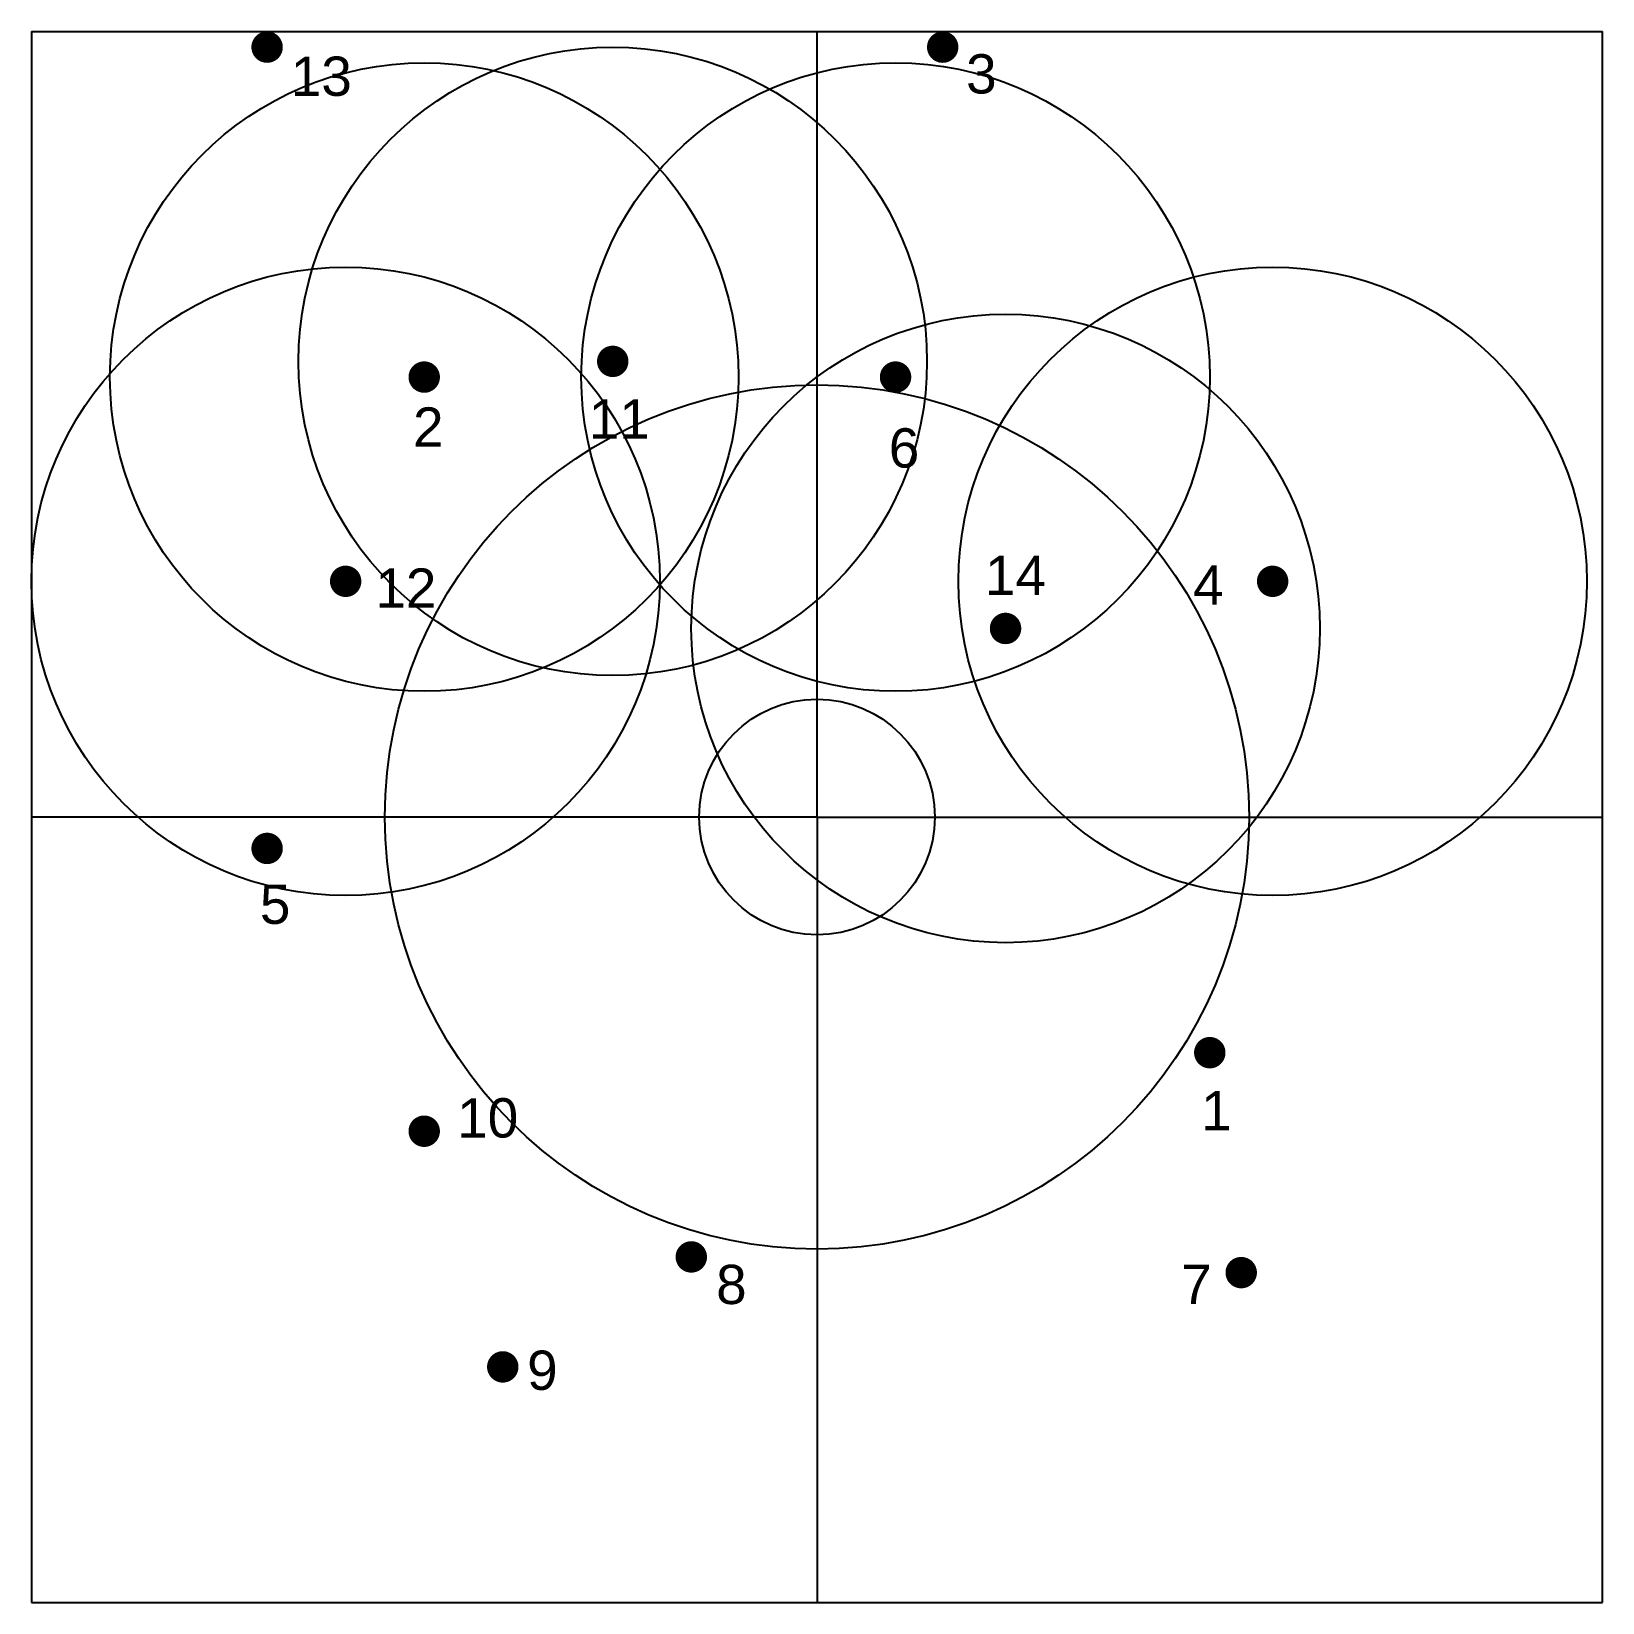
# Model space of a CAD drawing. Header units: inches. Extents: x -50 to 50, y -50 to 50.
import ezdxf

# ---------------------------------------------------------------- set-up
doc = ezdxf.new("R2010")
doc.units = ezdxf.units.IN
doc.header["$MEASUREMENT"] = 0
doc.layers.add('Layer1', color=8, linetype='Continuous')
doc.styles.get("Standard").update_dxf_attribs({"font": 'Arial.ttf'})

msp = doc.modelspace()

# ---------------------------------------------------------------- linework, layer by layer
for radius in [27.5, 7.5]:
    msp.add_circle((0, 0), radius)
at = {"layer": 'Layer1'}
for p, q in [((-50, 50), (50, 50)), ((0, 0), (0, 50)), ((-50, 50), (-50, -50)), ((50, -50), (50, 50)), ((0, 0), (-50, 0)), ((0, 0), (50, 0)), ((0, 0), (0, -50)), ((-50, -50), (50, -50))]:
    msp.add_line(p, q, dxfattribs=at)
at = {"layer": 'Layer1', "const_width": 1}
for points in [[(-35.5, 49, 1), (-34.5, 49, 1)], [(7.5, 49, 1), (8.5, 49, 1)], [(-13.5, 29, 1), (-12.5, 29, 1)], [(-25.5, 28, 1), (-24.5, 28, 1)], [(4.5, 28, 1), (5.5, 28, 1)], [(-30.5, 15, 1), (-29.5, 15, 1)], [(28.5, 15, 1), (29.5, 15, 1)], [(11.5, 12, 1), (12.5, 12, 1)], [(-35.5, -2, 1), (-34.5, -2, 1)], [(24.5, -15, 1), (25.5, -15, 1)], [(-25.5, -20, 1), (-24.5, -20, 1)], [(-8.5, -28, 1), (-7.5, -28, 1)], [(26.5, -29, 1), (27.5, -29, 1)], [(-20.5, -35, 1), (-19.5, -35, 1)]]:
    msp.add_lwpolyline(points, format="xyb", close=True, dxfattribs=at)
at = {"layer": 'Layer1'}
for centre in [(-13, 29), (-25, 28), (5, 28), (-30, 15), (29, 15), (12, 12)]:
    msp.add_circle(centre, 20, dxfattribs=at)

# ---------------------------------------------------------------- texts
for s, p in [('13', (-33.49, 45.9)), ('3', (9.49, 46.05)), ('2', (-25.71, 23.57)), ('11', (-14.53, 24.08)), ('6', (4.57, 22.24)), ('14', (10.69, 14.13)), ('4', (23.94, 13.51)), ('12', (-28.11, 13.32)), ('5', (-35.46, -6.8)), ('10', (-22.9, -20.4)), ('1', (24.45, -19.94)), ('8', (-6.42, -31)), ('7', (23.18, -31)), ('9', (-18.45, -36.46))]:
    msp.add_text(s, height=2.5, dxfattribs=at).set_placement(p)

doc.saveas('drawing.dxf')
